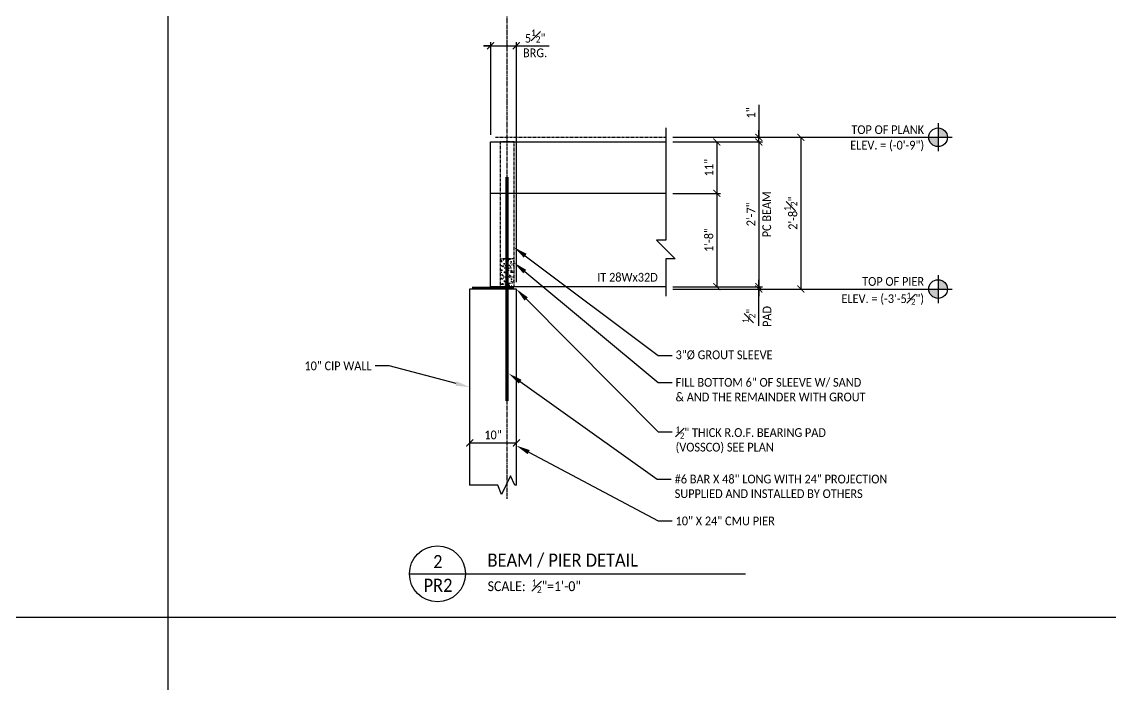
# Model space of a CAD drawing. Header units: inches. Extents: x -4800 to 29350, y 0 to 14051.
# Drawn here: x 1373.3 to 1606.5, y 723.7 to 865.5 of the extents above; entities that cross this region are included whole.
import ezdxf
from ezdxf import colors
from ezdxf.entities.mleader import LeaderData, LeaderLine
from ezdxf.enums import TextEntityAlignment as Align
from ezdxf.math import Vec2, Vec3

# ---------------------------------------------------------------- set-up
doc = ezdxf.new("R2010")
doc.units = ezdxf.units.IN
doc.header["$LTSCALE"] = 0.5
doc.header["$MEASUREMENT"] = 0
for name, pattern in [('CENTER2', [1.125, 0.75, -0.125, 0.125, -0.125]), ('HIDDEN', [0.375, 0.25, -0.125]), ('HIDDEN2', [0.1875, 0.125, -0.0625])]:
    doc.linetypes.add(name, pattern=pattern)
for name, color, linetype in [('DET - BEARING PADS', 8, 'Continuous'), ('DET - DIMENSIONS', 3, 'Continuous'), ('DET - ELEVATION MARKER', 3, 'Continuous'), ('DET - TAG TITLE', 3, 'Continuous'), ('DET - TEXT', 3, 'Continuous'), ('DET HATCH', 8, 'Continuous'), ('Dim', 3, 'Continuous'), ('PC BM - BEAM CONT.', 1, 'Continuous'), ('PC BM - GROUT TUBE', 11, 'Continuous'), ('PC COL - COIL ROD', 11, 'Continuous'), ('PC COL - COLUMN CONT.', 40, 'Continuous'), ('PC PLK - LIGHT LINES', 8, 'Continuous'), ('SHT - CIP WALL', 1, 'Continuous'), ('SHT - GRID LINE', 8, 'CENTER2'), ('TITLE - TEXT', 3, 'Continuous')]:
    doc.layers.add(name, color=color, linetype=linetype)
doc.layers.add('SHT - NO PLOT LINE 4', color=190, linetype='Continuous', plot=False)
doc.layers.get('0').freeze()
doc.styles.add('CMC-NARROW', font='calibril.ttf', dxfattribs={"width": 0.9})
doc.dimstyles.new('CMC-NARROW', dxfattribs={"dimscale": 96, "dimtxt": 0.078125, "dimasz": 0.0625, "dimexe": 0.03125, "dimexo": 0.0625, "dimgap": 0.03125, "dimtad": 1, "dimdec": 4, "dimzin": 3, "dimdsep": 46, "dimlunit": 4, "dimtxsty": 'CMC-NARROW', "dimblk": 'ARCHTICK', "dimcen": 0, "dimclrd": 256, "dimclre": 256, "dimclrt": 256, "dimazin": 1, "dimtfac": 0.75, "dimtdec": 4, "dimtofl": 0, "dimtmove": 1, "dimatfit": 0, "dimfxl": 1, "dimtfillclr": 256, "dimfrac": 1, "dimtzin": 0, "dimlwd": -1, "dimlwe": -1, "dimarcsym": 0})
doc.dimstyles.new('CMC-NARROW half inch eq 1 ft', dxfattribs={"dimscale": 24, "dimtxt": 0.078125, "dimasz": 0.0625, "dimexe": 0.03125, "dimexo": 0.0625, "dimgap": 0.03125, "dimtad": 1, "dimdec": 4, "dimzin": 3, "dimdsep": 46, "dimlunit": 4, "dimtxsty": 'CMC-NARROW', "dimblk": 'ARCHTICK', "dimcen": 0, "dimclrd": 256, "dimclre": 256, "dimclrt": 256, "dimazin": 1, "dimtfac": 1, "dimtdec": 4, "dimtmove": 2, "dimatfit": 0, "dimfxl": 1, "dimtfillclr": 256, "dimfrac": 1, "dimtzin": 0, "dimlwd": -1, "dimlwe": -1, "dimarcsym": 0})

# ---------------------------------------------------------------- blocks, each defined once
blk = doc.blocks.new('_Integral')
at = {"color": 0, "linetype": 'ByBlock', "lineweight": -2}
for centre, start, end in [((0.445, -0.091), 102, 168), ((-0.445, 0.091), 282, 348)]:
    blk.add_arc(centre, 0.454, start, end, dxfattribs=at)
blk = doc.blocks.new('_ArchTick')
at = {"color": 0, "linetype": 'ByBlock', "const_width": 0.15}
blk.add_lwpolyline([(-0.5, -0.5), (0.5, 0.5)], dxfattribs=at)
blk = doc.blocks.new('*D455')
at = {"layer": 'Defpoints', "color": 0, "transparency": 16777216}
for p in [(1511.29, 828.78), (1511.29, 808.78), (1522.24, 808.78)]:
    blk.add_point(p, dxfattribs=at)
at = {"layer": 'DET - DIMENSIONS', "transparency": 16777216}
for p, q in [((1512.79, 828.78), (1522.99, 828.78)), ((1522.24, 828.78), (1522.24, 808.78)), ((1512.79, 808.78), (1522.99, 808.78))]:
    blk.add_line(p, q, dxfattribs=at)
at = {"layer": 'DET - DIMENSIONS', "transparency": 16777216, "xscale": 1.5, "yscale": 1.5, "zscale": 1.5}
for p, rotation in [((1522.24, 828.78), 90), ((1522.24, 808.78), 270)]:
    blk.add_blockref('_ArchTick', p, dxfattribs=dict(at, rotation=rotation))
at = {"layer": 'DET - DIMENSIONS', "transparency": 16777216, "insert": (1520.53, 818.78), "char_height": 1.875, "attachment_point": 5, "rotation": 90, "style": 'CMC-NARROW'}
blk.add_mtext('1\'-8"', dxfattribs=at)
blk = doc.blocks.new('*D451')
at = {"layer": 'Defpoints', "color": 0, "transparency": 16777216}
for p in [(1479.29, 860.4), (1473.79, 839.78), (1479.29, 808.28)]:
    blk.add_point(p, dxfattribs=at)
at = {"layer": 'DET - DIMENSIONS', "transparency": 16777216}
for p, q in [((1473.79, 841.28), (1473.79, 861.15)), ((1479.29, 809.78), (1479.29, 861.15)), ((1473.79, 860.4), (1472.29, 860.4)), ((1479.29, 860.4), (1480.79, 860.4))]:
    blk.add_line(p, q, dxfattribs=at)
at = {"layer": 'DET - DIMENSIONS', "transparency": 16777216, "xscale": 1.5, "yscale": 1.5, "zscale": 1.5}
blk.add_blockref('_ArchTick', (1473.79, 860.4), dxfattribs=at)
at = {"layer": 'DET - DIMENSIONS', "transparency": 16777216, "xscale": 1.5, "yscale": 1.5, "zscale": 1.5, "rotation": 180}
blk.add_blockref('_ArchTick', (1479.29, 860.4), dxfattribs=at)
at = {"layer": 'DET - DIMENSIONS', "transparency": 16777216, "insert": (1483.31, 860.89), "char_height": 1.875, "attachment_point": 5, "style": 'CMC-NARROW'}
blk.add_mtext('5{\\H0.75x;\\S1#2;}"\\PBRG.', dxfattribs=at)
blk = doc.blocks.new('*D452')
at = {"layer": 'Defpoints', "color": 0, "transparency": 16777216}
for p in [(1511.29, 839.78), (1511.29, 808.78), (1531.24, 808.78)]:
    blk.add_point(p, dxfattribs=at)
at = {"layer": 'DET - DIMENSIONS', "transparency": 16777216}
for p, q in [((1512.79, 839.78), (1531.99, 839.78)), ((1531.24, 839.78), (1531.24, 808.78)), ((1512.79, 808.78), (1531.99, 808.78))]:
    blk.add_line(p, q, dxfattribs=at)
at = {"layer": 'DET - DIMENSIONS', "transparency": 16777216, "xscale": 1.5, "yscale": 1.5, "zscale": 1.5}
for p, rotation in [((1531.24, 839.78), 90), ((1531.24, 808.78), 270)]:
    blk.add_blockref('_ArchTick', p, dxfattribs=dict(at, rotation=rotation))
at = {"layer": 'DET - DIMENSIONS', "transparency": 16777216, "char_height": 1.875, "attachment_point": 5, "rotation": 90, "style": 'CMC-NARROW'}
for s, insert in [('PC BEAM', (1532.94, 824.28)), ('2\'-7"', (1529.54, 824.28))]:
    blk.add_mtext(s, dxfattribs=dict(at, insert=insert))
blk = doc.blocks.new('*D453')
at = {"layer": 'Defpoints', "color": 0, "transparency": 16777216}
for p in [(1511.29, 808.78), (1511.29, 808.28), (1531.24, 808.28)]:
    blk.add_point(p, dxfattribs=at)
at = {"layer": 'DET - DIMENSIONS', "transparency": 16777216}
for p, q in [((1531.24, 808.78), (1531.24, 810.28)), ((1512.79, 808.78), (1531.99, 808.78)), ((1512.79, 808.28), (1531.99, 808.28)), ((1531.24, 808.78), (1531.24, 808.28)), ((1531.24, 808.28), (1531.24, 806.78)), ((1531.24, 800.38), (1531.24, 808.28))]:
    blk.add_line(p, q, dxfattribs=at)
at = {"layer": 'DET - DIMENSIONS', "transparency": 16777216, "xscale": 1.5, "yscale": 1.5, "zscale": 1.5}
for p, rotation in [((1531.24, 808.78), 270), ((1531.24, 808.28), 90)]:
    blk.add_blockref('_ArchTick', p, dxfattribs=dict(at, rotation=rotation))
at = {"layer": 'DET - DIMENSIONS', "transparency": 16777216, "insert": (1529.08, 802.54), "char_height": 1.875, "attachment_point": 5, "rotation": 90, "style": 'CMC-NARROW'}
blk.add_mtext('{\\H0.75x;\\S1#2;}"', dxfattribs=at)
blk = doc.blocks.new('*D454')
at = {"layer": 'Defpoints', "color": 0, "transparency": 16777216}
for p in [(1511.29, 840.78), (1511.29, 808.28), (1540.24, 808.28)]:
    blk.add_point(p, dxfattribs=at)
at = {"layer": 'DET - DIMENSIONS', "transparency": 16777216}
for p, q in [((1512.79, 840.78), (1540.99, 840.78)), ((1540.24, 840.78), (1540.24, 808.28)), ((1512.79, 808.28), (1540.99, 808.28))]:
    blk.add_line(p, q, dxfattribs=at)
at = {"layer": 'DET - DIMENSIONS', "transparency": 16777216, "xscale": 1.5, "yscale": 1.5, "zscale": 1.5}
for p, rotation in [((1540.24, 840.78), 90), ((1540.24, 808.28), 270)]:
    blk.add_blockref('_ArchTick', p, dxfattribs=dict(at, rotation=rotation))
at = {"layer": 'DET - DIMENSIONS', "transparency": 16777216, "insert": (1538.07, 824.53), "char_height": 1.875, "attachment_point": 5, "rotation": 90, "style": 'CMC-NARROW'}
blk.add_mtext('2\'-8{\\H0.75x;\\S1#2;}"', dxfattribs=at)
blk = doc.blocks.new('*D456')
at = {"layer": 'Defpoints', "color": 0, "transparency": 16777216}
for p in [(1511.29, 839.78), (1511.29, 828.78), (1522.24, 828.78)]:
    blk.add_point(p, dxfattribs=at)
at = {"layer": 'DET - DIMENSIONS', "transparency": 16777216}
for p, q in [((1512.79, 839.78), (1522.99, 839.78)), ((1522.24, 839.78), (1522.24, 828.78)), ((1512.79, 828.78), (1522.99, 828.78))]:
    blk.add_line(p, q, dxfattribs=at)
at = {"layer": 'DET - DIMENSIONS', "transparency": 16777216, "xscale": 1.5, "yscale": 1.5, "zscale": 1.5}
for p, rotation in [((1522.24, 839.78), 90), ((1522.24, 828.78), 270)]:
    blk.add_blockref('_ArchTick', p, dxfattribs=dict(at, rotation=rotation))
at = {"layer": 'DET - DIMENSIONS', "transparency": 16777216, "insert": (1520.55, 834.28), "char_height": 1.875, "attachment_point": 5, "rotation": 90, "style": 'CMC-NARROW'}
blk.add_mtext('11"', dxfattribs=at)
blk = doc.blocks.new('*D444')
at = {"layer": 'Defpoints', "color": 0, "transparency": 16777216}
for p in [(1511.29, 840.78), (1511.29, 839.78), (1531.24, 840.78)]:
    blk.add_point(p, dxfattribs=at)
at = {"layer": 'DET - DIMENSIONS', "transparency": 16777216}
for p, q in [((1531.24, 847.72), (1531.24, 840.78)), ((1531.24, 840.78), (1531.24, 842.28)), ((1512.79, 840.78), (1531.99, 840.78)), ((1512.79, 839.78), (1531.99, 839.78)), ((1531.24, 839.78), (1531.24, 840.78)), ((1531.24, 839.78), (1531.24, 838.28))]:
    blk.add_line(p, q, dxfattribs=at)
at = {"layer": 'DET - DIMENSIONS', "transparency": 16777216, "xscale": 1.5, "yscale": 1.5, "zscale": 1.5}
for p, rotation in [((1531.24, 840.78), 270), ((1531.24, 839.78), 90)]:
    blk.add_blockref('_ArchTick', p, dxfattribs=dict(at, rotation=rotation))
at = {"layer": 'DET - DIMENSIONS', "transparency": 16777216, "insert": (1529.55, 846.01), "char_height": 1.875, "attachment_point": 5, "rotation": 90, "style": 'CMC-NARROW'}
blk.add_mtext('1"', dxfattribs=at)
blk = doc.blocks.new('CMC - ELEVATION MARKER')
at = {"layer": 'DET - ELEVATION MARKER'}
h = blk.add_hatch(color=256, dxfattribs=at)
h.dxf.hatch_style = 1
h.paths.add_polyline_path([(0, 2), (0, 0), (2, 0, 0.414214)])
h.paths.add_polyline_path([(0, 0), (-2, 0, 0.414214), (0, -2)])
for p, q in [((0, 3), (0, -3)), ((-3, 0), (3, 0))]:
    blk.add_line(p, q, dxfattribs=at)
blk.add_circle((0, 0), 2, dxfattribs=at)
blk = doc.blocks.new('*D448')
at = {"layer": 'Defpoints', "color": 0, "transparency": 16777216}
for p in [(1469.29, 774.58), (1479.29, 775.57), (1479.29, 775.32)]:
    blk.add_point(p, dxfattribs=at)
at = {"layer": 'Dim', "transparency": 16777216}
for p, q in [((1469.29, 776.08), (1469.29, 776.07)), ((1469.29, 775.32), (1479.29, 775.32)), ((1479.29, 774.07), (1479.29, 774.57))]:
    blk.add_line(p, q, dxfattribs=at)
at = {"layer": 'Dim', "transparency": 16777216, "xscale": 1.5, "yscale": 1.5, "zscale": 1.5, "rotation": 180}
blk.add_blockref('_ArchTick', (1469.29, 775.32), dxfattribs=at)
at = {"layer": 'Dim', "transparency": 16777216, "xscale": 1.5, "yscale": 1.5, "zscale": 1.5}
blk.add_blockref('_ArchTick', (1479.29, 775.32), dxfattribs=at)
at = {"layer": 'Dim', "transparency": 16777216, "insert": (1474.29, 777.03), "char_height": 1.875, "attachment_point": 5, "style": 'CMC-NARROW'}
blk.add_mtext('10"', dxfattribs=at)

msp = doc.modelspace()

# ---------------------------------------------------------------- linework, layer by layer
at = {"layer": 'SHT - NO PLOT LINE 4'}
for p, q in [((1404.6875, 294), (1404.6875, 960)), ((1200, 738), (2018.75, 738))]:
    msp.add_line(p, q, dxfattribs=at)

# ---------------------------------------------------------------- next in the draw order: leaders
at = {"layer": 'TITLE - TEXT'}
ml = msp.add_multileader_mtext('Standard', dxfattribs=at)
ml.set_content('\\A1;- TOP OF GARAGE FLOOR SLAB ELEVATION = {\\C6;(-12\'-8")}  (AT HIGH POINTS)', color=256, style='CMC-NARROW')
ml.set_leader_properties(linetype='ByLayer')
ml.set_arrow_properties(name='INTEGRAL')
ml.build(insert=Vec2(0, 0))
ml.multileader.update_dxf_attribs({"dogleg_length": 0.36, "arrow_head_size": 18, "scale": 48})
ctx = ml.context
ctx.base_point, ctx.scale, ctx.char_height, ctx.arrow_head_size, ctx.landing_gap_size, ctx.plane_origin = Vec3(3494.20543, 6145.12868), 48, 11.25, 18, 144, Vec3(3457.67065, 6197.67004)
notes = []
notes.append((ctx, [(0, (0, 0, 0), (0, 0), (1, 0), 1, [])]))
ctx.mtext.insert, ctx.mtext.flow_direction = Vec3(3638.20543, 6152.22916), 5
ctx.mtext.has_bg_fill, ctx.mtext.bg_color, ctx.mtext.bg_scale_factor, ctx.mtext.bg_transparency, ctx.mtext.use_window_bg_color = 1, -1027028792, 1.5, 0, 1
for ctx, leaders in notes:
    for number, flags, end, landing, length, lines in leaders:
        leader = LeaderData()
        leader.index, (leader.has_last_leader_line, leader.has_dogleg_vector, leader.attachment_direction) = number, flags
        leader.last_leader_point, leader.dogleg_vector, leader.dogleg_length = Vec3(end), Vec3(landing), length
        for number, points, colour, breaks in lines:
            line = LeaderLine()
            line.index, line.vertices, line.color, line.breaks = number, Vec3.list(points), colors.encode_raw_color(colour), breaks
            leader.lines.append(line)
        ctx.leaders.append(leader)

# ---------------------------------------------------------------- next in the draw order: leaders
ml = msp.add_multileader_mtext('Standard', dxfattribs=at)
ml.set_content('\\A1;- TOP OF INTERIOR COLUMN FOOTING ELEVATION = {\\C6;NA} (U.N.O.)', color=256, style='CMC-NARROW')
ml.set_leader_properties(linetype='ByLayer')
ml.set_arrow_properties(name='INTEGRAL')
ml.build(insert=Vec2(0, 0))
ml.multileader.update_dxf_attribs({"dogleg_length": 0.36, "arrow_head_size": 18, "scale": 48})
ctx = ml.context
ctx.base_point, ctx.scale, ctx.char_height, ctx.arrow_head_size, ctx.landing_gap_size, ctx.plane_origin = Vec3(3494.20543, 6170.67558), 48, 11.25, 18, 144, Vec3(3457.67065, 6223.21694)
notes = []
notes.append((ctx, [(0, (0, 0, 0), (0, 0), (1, 0), 1, [])]))
ctx.mtext.insert, ctx.mtext.flow_direction = Vec3(3638.20543, 6177.77606), 5
ctx.mtext.has_bg_fill, ctx.mtext.bg_color, ctx.mtext.bg_scale_factor, ctx.mtext.bg_transparency, ctx.mtext.use_window_bg_color = 1, -1027028792, 1.5, 0, 1
for ctx, leaders in notes:
    for number, flags, end, landing, length, lines in leaders:
        leader = LeaderData()
        leader.index, (leader.has_last_leader_line, leader.has_dogleg_vector, leader.attachment_direction) = number, flags
        leader.last_leader_point, leader.dogleg_vector, leader.dogleg_length = Vec3(end), Vec3(landing), length
        for number, points, colour, breaks in lines:
            line = LeaderLine()
            line.index, line.vertices, line.color, line.breaks = number, Vec3.list(points), colors.encode_raw_color(colour), breaks
            leader.lines.append(line)
        ctx.leaders.append(leader)

# ---------------------------------------------------------------- next in the draw order: leaders
ml = msp.add_multileader_mtext('Standard', dxfattribs=at)
ml.set_content('\\A1;- TOP OF PRECAST PLANK ELEV. "LEVEL-1" = {\\C6;(-0\'-3") }(U.N.O.)', color=256, style='CMC-NARROW')
ml.set_leader_properties(linetype='ByLayer')
ml.set_arrow_properties(name='INTEGRAL')
ml.build(insert=Vec2(0, 0))
ml.multileader.update_dxf_attribs({"dogleg_length": 0.36, "arrow_head_size": 18, "scale": 48})
ctx = ml.context
ctx.base_point, ctx.scale, ctx.char_height, ctx.arrow_head_size, ctx.landing_gap_size, ctx.plane_origin = Vec3(3494.20543, 6119.32985), 48, 11.25, 18, 144, Vec3(3457.67065, 6173.9429)
notes = []
notes.append((ctx, [(0, (0, 0, 0), (0, 0), (1, 0), 1, [])]))
ctx.mtext.insert, ctx.mtext.flow_direction = Vec3(3638.20543, 6126.43033), 5
ctx.mtext.has_bg_fill, ctx.mtext.bg_color, ctx.mtext.bg_scale_factor, ctx.mtext.bg_transparency, ctx.mtext.use_window_bg_color = 1, -1027028792, 1.5, 0, 1
for ctx, leaders in notes:
    for number, flags, end, landing, length, lines in leaders:
        leader = LeaderData()
        leader.index, (leader.has_last_leader_line, leader.has_dogleg_vector, leader.attachment_direction) = number, flags
        leader.last_leader_point, leader.dogleg_vector, leader.dogleg_length = Vec3(end), Vec3(landing), length
        for number, points, colour, breaks in lines:
            line = LeaderLine()
            line.index, line.vertices, line.color, line.breaks = number, Vec3.list(points), colors.encode_raw_color(colour), breaks
            leader.lines.append(line)
        ctx.leaders.append(leader)

# ---------------------------------------------------------------- next in the draw order: leaders
ml = msp.add_multileader_mtext('Standard', dxfattribs=at)
ml.set_content('\\A1;- TOP OF FIN. FLOOR ELEV. "LEVEL-1" = {\\C6;0\'-0"} ({\\C6;3" TOPPING})', color=256, style='CMC-NARROW')
ml.set_leader_properties(linetype='ByLayer')
ml.set_arrow_properties(name='INTEGRAL')
ml.build(insert=Vec2(0, 0))
ml.multileader.update_dxf_attribs({"dogleg_length": 0.36, "arrow_head_size": 18, "scale": 48})
ctx = ml.context
ctx.base_point, ctx.scale, ctx.char_height, ctx.arrow_head_size, ctx.landing_gap_size, ctx.plane_origin = Vec3(3494.20543, 6092.66734), 48, 11.25, 18, 144, Vec3(3457.67065, 6150.14846)
notes = []
notes.append((ctx, [(0, (0, 0, 0), (0, 0), (1, 0), 1, [])]))
ctx.mtext.insert, ctx.mtext.flow_direction = Vec3(3638.20543, 6099.76782), 5
ctx.mtext.has_bg_fill, ctx.mtext.bg_color, ctx.mtext.bg_scale_factor, ctx.mtext.bg_transparency, ctx.mtext.use_window_bg_color = 1, -1027028792, 1.5, 0, 1
for ctx, leaders in notes:
    for number, flags, end, landing, length, lines in leaders:
        leader = LeaderData()
        leader.index, (leader.has_last_leader_line, leader.has_dogleg_vector, leader.attachment_direction) = number, flags
        leader.last_leader_point, leader.dogleg_vector, leader.dogleg_length = Vec3(end), Vec3(landing), length
        for number, points, colour, breaks in lines:
            line = LeaderLine()
            line.index, line.vertices, line.color, line.breaks = number, Vec3.list(points), colors.encode_raw_color(colour), breaks
            leader.lines.append(line)
        ctx.leaders.append(leader)

# ---------------------------------------------------------------- next in the draw order: leaders
ml = msp.add_multileader_mtext('Standard', dxfattribs=at)
ml.set_content('\\A1;- TOP OF PRECAST PLANK ELEV. "COURTYARD" = {\\C6;(-0\'-9") SEE PLAN FOR LOC.}', color=256, style='CMC-NARROW')
ml.set_leader_properties(linetype='ByLayer')
ml.set_arrow_properties(name='INTEGRAL')
ml.build(insert=Vec2(0, 0))
ml.multileader.update_dxf_attribs({"dogleg_length": 0.36, "arrow_head_size": 18, "scale": 48})
ctx = ml.context
ctx.base_point, ctx.scale, ctx.char_height, ctx.arrow_head_size, ctx.landing_gap_size, ctx.plane_origin = Vec3(3494.20543, 6065.71771), 48, 11.25, 18, 144, Vec3(3457.67065, 6120.33076)
notes = []
notes.append((ctx, [(0, (0, 0, 0), (0, 0), (1, 0), 1, [])]))
ctx.mtext.insert, ctx.mtext.flow_direction = Vec3(3638.20543, 6072.81819), 5
ctx.mtext.has_bg_fill, ctx.mtext.bg_color, ctx.mtext.bg_scale_factor, ctx.mtext.bg_transparency, ctx.mtext.use_window_bg_color = 1, -1027028792, 1.5, 0, 1
for ctx, leaders in notes:
    for number, flags, end, landing, length, lines in leaders:
        leader = LeaderData()
        leader.index, (leader.has_last_leader_line, leader.has_dogleg_vector, leader.attachment_direction) = number, flags
        leader.last_leader_point, leader.dogleg_vector, leader.dogleg_length = Vec3(end), Vec3(landing), length
        for number, points, colour, breaks in lines:
            line = LeaderLine()
            line.index, line.vertices, line.color, line.breaks = number, Vec3.list(points), colors.encode_raw_color(colour), breaks
            leader.lines.append(line)
        ctx.leaders.append(leader)

# ---------------------------------------------------------------- next in the draw order: hatches: boundary and pattern name
at = {"layer": 'DET HATCH'}
h = msp.add_hatch(dxfattribs=at)
h.set_pattern_fill('AR-SAND', color=251, scale=0.5)
h.set_pattern_definition([(37.5, (4277.7222, -1298.3769), (-0.03149668, 0.96341188), [0, -0.76, 0, -0.85, 0, -0.8125]), (7.5, (4277.7222, -1298.3769), (0.88488835, 1.41107303), [0, -0.41, 0, -0.685, 0, -0.2625]), (327.5, (4277.1072, -1298.3769), (1.55707093, 0.00282953), [0, -0.25, 0, -0.9, 0, -1.175]), (317.5, (4277.1072, -1298.377), (1.5030633, 0.4388378), [0, -0.125, 0, -0.59, 0, -0.675])])
h.paths.add_polyline_path([(1475.78686, 814.78342), (1478.78686, 814.78342), (1478.78686, 808.78342), (1475.78686, 808.78342)])

# ---------------------------------------------------------------- next in the draw order: linework, layer by layer
at = {"layer": 'DET - BEARING PADS', "const_width": 0.5}
msp.add_lwpolyline([(1478.78686, 808.53342), (1469.78686, 808.53342)], dxfattribs=at)
at = {"layer": 'DET - ELEVATION MARKER'}
for p, q in [((1536.20346, 840.78342), (1566.63511, 840.78342)), ((1533.42677, 808.28342), (1566.63511, 808.28342))]:
    msp.add_line(p, q, dxfattribs=at)
at = {"layer": 'DET - TAG TITLE'}
for p, q in [((1456.38829, 747.29286), (1468.38829, 747.29286)), ((1468.38829, 747.29286), (1528.38829, 747.29286))]:
    msp.add_line(p, q, dxfattribs=at)
msp.add_circle((1462.38829, 747.29286), 6, dxfattribs=at)
at = {"layer": 'Dim'}
msp.add_line((1472.28686, 860.40457), (1486.34061, 860.40457), dxfattribs=at)
at = {"layer": 'PC BM - BEAM CONT.'}
for p, q in [((1473.78686, 808.78342), (1473.78686, 839.78342)), ((1473.78686, 839.78342), (1511.28686, 839.78342)), ((1473.78686, 828.78342), (1511.28686, 828.78342)), ((1473.78686, 808.78342), (1473.78686, 828.78342)), ((1511.28686, 808.78342), (1473.78686, 808.78342))]:
    msp.add_line(p, q, dxfattribs=at)
at = {"layer": 'PC BM - BEAM CONT.', "color": 3}
msp.add_lwpolyline([(1511.28686, 842.78342), (1511.28686, 818.78342), (1509.28686, 818.78342), (1513.28686, 814.78342), (1511.28686, 814.78342), (1511.28686, 806.78342)], dxfattribs=at)
at = {"layer": 'PC BM - GROUT TUBE', "linetype": 'HIDDEN2'}
msp.add_line((1478.78686, 814.78342), (1475.78686, 814.78342), dxfattribs=at)
msp.add_lwpolyline([(1478.78686, 839.78342), (1475.78686, 839.78342), (1475.78686, 808.78342), (1478.78686, 808.78342)], close=True, dxfattribs=at)
at = {"layer": 'PC COL - COIL ROD', "linetype": 'HIDDEN', "const_width": 0.75}
msp.add_lwpolyline([(1477.28686, 784.28342), (1477.28686, 832.28342)], dxfattribs=at)
at = {"layer": 'PC COL - COLUMN CONT.'}
msp.add_lwpolyline([(1479.28686, 766.28342), (1478.96083, 766.28342), (1478.02983, 768.28342), (1476.13439, 764.28342), (1475.28686, 766.28342), (1469.28686, 766.28342)], dxfattribs=at)
at = {"layer": 'PC PLK - LIGHT LINES', "linetype": 'HIDDEN2'}
msp.add_line((1474.78686, 840.78342), (1511.28686, 840.78342), dxfattribs=at)
at = {"layer": 'SHT - CIP WALL'}
for p, q in [((1479.28686, 808.28342), (1469.28686, 808.28342)), ((1469.28686, 808.28342), (1469.28686, 766.28342)), ((1479.28686, 766.28342), (1479.28686, 808.28342))]:
    msp.add_line(p, q, dxfattribs=at)
at = {"layer": 'SHT - CIP WALL', "linetype": 'Continuous'}
msp.add_line((1479.28686, 766.28342), (1479.28686, 808.28342), dxfattribs=at)
at = {"layer": 'SHT - GRID LINE'}
msp.add_line((1477.28686, 763.34527), (1477.28686, 939.30073), dxfattribs=at)

# ---------------------------------------------------------------- next in the draw order: block references
at = {"layer": 'DET - ELEVATION MARKER'}
for p in [(1569.63511, 840.78342), (1569.63511, 808.28342)]:
    msp.add_blockref('CMC - ELEVATION MARKER', p, dxfattribs=at)

# ---------------------------------------------------------------- next in the draw order: texts
at = {"layer": 'DET - TAG TITLE', "style": 'CMC-NARROW', "width": 0.9}
for s, p in [('2', (1462.45764, 748.5082)), ('PR2', (1462.50841, 743.43684))]:
    msp.add_text(s, height=2.8125, dxfattribs=at).set_placement(p, align=Align.CENTER)
msp.add_text('BEAM / PIER DETAIL ', height=2.8125, dxfattribs=at).set_placement((1473.11283, 748.83214))
at = {"layer": 'DET - TAG TITLE', "insert": (1473.14317, 746.12489), "char_height": 2.109375, "attachment_point": 1, "style": 'CMC-NARROW'}
msp.add_mtext('\\A1;SCALE:  {\\H0.7x;\\S1#2;}"=1\'-0"', dxfattribs=at)
at = {"layer": 'DET - TEXT', "char_height": 1.875, "attachment_point": 3, "style": 'CMC-NARROW'}
for s, insert in [('TOP OF PLANK ', (1566.63511, 843.34981)), ('\\A1;ELEV. = {\\C6;(-0\'-9")}', (1566.64899, 840.03113)), ('IT {\\C6;28}Wx{\\C6;32}D', (1509.5855, 811.74236)), ('TOP OF PIER', (1566.63511, 810.84981)), ('\\A1;ELEV. = {\\C6;(-3\'-5\\H0.7x;\\S1#2;\\H1.42857x;")}', (1566.63511, 807.53113))]:
    msp.add_mtext(s, dxfattribs=dict(at, insert=insert))
at = {"layer": 'DET - TEXT', "insert": (1532.98553, 802.40364), "char_height": 1.875, "attachment_point": 5, "rotation": 90, "style": 'CMC-NARROW'}
msp.add_mtext('PAD', dxfattribs=at)

# ---------------------------------------------------------------- next in the draw order: dimensions: what is measured, and where the dimension line sits
at = {"layer": 'DET - DIMENSIONS'}
dim = msp.add_linear_dim(base=(1479.28686, 860.40457), p1=(1473.78686, 839.78342), p2=(1479.28686, 808.28342), text='<>\\XBRG.', dimstyle='CMC-NARROW', override={"dimscale": 24}, dxfattribs=at)
dim.commit()
dim.dimension.update_dxf_attribs({"geometry": '*D451', "text_midpoint": (1483.31202, 860.88526), "dimtype": 160})
for base, p1, p2, picture, middle in [((1531.24239, 840.78342), (1511.28686, 839.78342), (1511.28686, 840.78342), '*D444', (1531.37702, 846.0137)), ((1531.24239, 808.28342), (1511.28686, 808.78342), (1511.28686, 808.28342), '*D453', (1531.24239, 802.54172))]:
    dim = msp.add_linear_dim(base=base, p1=p1, p2=p2, angle=90, dimstyle='CMC-NARROW', override={"dimscale": 24, "dimtmove": 1}, dxfattribs=at)
    dim.commit()
    dim.dimension.update_dxf_attribs({"geometry": picture, "text_midpoint": middle, "dimtype": 160})
for base, p1, p2, override, picture, middle in [((1540.24239, 808.28342), (1511.28686, 840.78342), (1511.28686, 808.28342), {"dimscale": 24}, '*D454', (1538.06685, 824.53342)), ((1522.24239, 828.78342), (1511.28686, 839.78342), (1511.28686, 828.78342), {"dimscale": 24}, '*D456', (1520.55345, 834.28342)), ((1522.24239, 808.78342), (1511.28686, 828.78342), (1511.28686, 808.78342), {"dimscale": 24, "dimtmove": 1}, '*D455', (1520.5347, 818.78342))]:
    dim = msp.add_linear_dim(base=base, p1=p1, p2=p2, angle=90, dimstyle='CMC-NARROW', override=override, dxfattribs=at)
    dim.commit()
    dim.dimension.update_dxf_attribs({"geometry": picture, "text_midpoint": middle})
dim = msp.add_linear_dim(base=(1531.24239, 808.78342), p1=(1511.28686, 839.78342), p2=(1511.28686, 808.78342), angle=90, text='<>\\XPC BEAM', dimstyle='CMC-NARROW', override={"dimscale": 24}, dxfattribs=at)
dim.commit()
dim.dimension.update_dxf_attribs({"geometry": '*D452', "text_midpoint": (1531.24239, 824.28342)})
at = {"layer": 'Dim'}
dim = msp.add_linear_dim(base=(1479.28686, 775.32065), p1=(1469.28686, 774.58116), p2=(1479.28686, 775.56714), dimstyle='CMC-NARROW half inch eq 1 ft', override={"dimscale": 24}, dxfattribs=at)
dim.commit()
dim.dimension.update_dxf_attribs({"geometry": '*D448', "text_midpoint": (1474.28686, 777.02834)})

# ---------------------------------------------------------------- next in the draw order: leaders
at = {"layer": 'DET - TEXT'}
ml = msp.add_multileader_mtext('Standard', dxfattribs=at)
ml.set_content('3"%%C GROUT SLEEVE', color=256, style='CMC-NARROW')
ml.set_leader_properties()
ml.build(insert=Vec2(0, 0))
ml.multileader.update_dxf_attribs({"dogleg_length": 0.125, "arrow_head_size": 3, "scale": 24})
ctx = ml.context
ctx.base_point, ctx.scale, ctx.char_height, ctx.arrow_head_size, ctx.landing_gap_size, ctx.plane_origin = Vec3(1512.65476, 794.03331), 24, 1.875, 3, 0.75, Vec3(1482.28686, 816.06692)
notes = []
notes.append((ctx, [(0, (1, 1, 0), (1509.65476, 794.03331), (1, 0), 3, [(0, [(1478.78686, 817.22457)], 0, [])])]))
ctx.mtext.insert, ctx.mtext.flow_direction = Vec3(1513.40476, 795.13956), 5
ml = msp.add_multileader_mtext('Standard', dxfattribs=at)
ml.set_content('FILL BOTTOM 6" OF SLEEVE W/ SAND\\P& AND THE REMAINDER WITH GROUT', color=256, style='CMC-NARROW')
ml.set_leader_properties()
ml.build(insert=Vec2(0, 0))
ml.multileader.update_dxf_attribs({"dogleg_length": 0.125, "arrow_head_size": 3, "scale": 24})
ctx = ml.context
ctx.base_point, ctx.scale, ctx.char_height, ctx.arrow_head_size, ctx.landing_gap_size, ctx.plane_origin = Vec3(1512.65476, 788.28417), 24, 1.875, 3, 0.75, Vec3(1482.28686, 811.71823)
notes.append((ctx, [(0, (1, 1, 0), (1509.65476, 788.28417), (1, 0), 3, [(0, [(1478.78686, 813.93472)], 0, [])])]))
ctx.mtext.insert, ctx.mtext.flow_direction = Vec3(1513.40476, 789.23393), 5
ml = msp.add_multileader_mtext('Standard', dxfattribs=at)
ml.set_content('\\A1;{\\H0.7x;\\S1#2;}" THICK R.O.F. BEARING PAD\\P(VOSSCO) SEE PLAN', color=256, style='CMC-NARROW')
ml.set_leader_properties()
ml.build(insert=Vec2(0, 0))
ml.multileader.update_dxf_attribs({"dogleg_length": 0.125, "arrow_head_size": 3, "scale": 24})
ctx = ml.context
ctx.base_point, ctx.scale, ctx.char_height, ctx.arrow_head_size, ctx.landing_gap_size, ctx.plane_origin = Vec3(1512.65476, 777.67856), 24, 1.875, 3, 0.75, Vec3(1482.28686, 810.32693)
notes.append((ctx, [(0, (1, 1, 0), (1509.65476, 777.67856), (1, 0), 3, [(1, [(1479.28686, 808.28342)], 0, [])])]))
ctx.mtext.insert, ctx.mtext.flow_direction = Vec3(1513.40476, 778.86198), 5
ml = msp.add_multileader_mtext('Standard', dxfattribs=at)
ml.set_content('\\A1;10" CIP WALL', color=256, style='CMC-NARROW')
ml.set_leader_properties()
ml.build(insert=Vec2(0, 0))
ml.multileader.update_dxf_attribs({"dogleg_length": 0.125, "arrow_head_size": 3, "scale": 24})
ctx = ml.context
ctx.base_point, ctx.scale, ctx.char_height, ctx.arrow_head_size, ctx.landing_gap_size, ctx.plane_origin = Vec3(1433.4218, 791.82382), 24, 1.875, 3, 0.75, Vec3(1399.44124, 834.88094)
ctx.text_align_type = 2
notes.append((ctx, [(1, (1, 1, 0), (1452.04747, 791.82382), (-1, 0), 3, [(0, [(1469.28686, 787.28342)], 0, [])])]))
ctx.mtext.insert, ctx.mtext.alignment, ctx.mtext.flow_direction = Vec3(1448.29747, 792.77358), 3, 5
ml = msp.add_multileader_mtext('Standard', dxfattribs=at)
ml.set_content('\\A1;#6 BAR X 48" LONG WITH 24" PROJECTION\\PSUPPLIED AND INSTALLED BY OTHERS', color=256, style='CMC-NARROW')
ml.set_leader_properties()
ml.build(insert=Vec2(0, 0))
ml.multileader.update_dxf_attribs({"dogleg_length": 0.125, "arrow_head_size": 3, "scale": 24})
ctx = ml.context
ctx.base_point, ctx.scale, ctx.char_height, ctx.arrow_head_size, ctx.landing_gap_size, ctx.plane_origin = Vec3(1512.45799, 767.5793), 24, 1.875, 3, 0.75, Vec3(1482.09009, 797.06283)
notes.append((ctx, [(0, (1, 1, 0), (1509.45799, 767.5793), (1, 0), 3, [(0, [(1477.66186, 790.19684)], 0, [])])]))
ctx.mtext.insert, ctx.mtext.flow_direction = Vec3(1513.20799, 768.52906), 5
ml = msp.add_multileader_mtext('Standard', dxfattribs=at)
ml.set_content('\\A1;10" X 24" CMU PIER', color=256, style='CMC-NARROW')
ml.set_leader_properties()
ml.build(insert=Vec2(0, 0))
ml.multileader.update_dxf_attribs({"dogleg_length": 0.125, "arrow_head_size": 3, "scale": 24})
ctx = ml.context
ctx.base_point, ctx.scale, ctx.char_height, ctx.arrow_head_size, ctx.landing_gap_size, ctx.plane_origin = Vec3(1512.65476, 758.61105), 24, 1.875, 3, 0.75, Vec3(1482.28686, 801.66816)
notes.append((ctx, [(0, (1, 1, 0), (1509.65476, 758.61105), (1, 0), 3, [(0, [(1479.28686, 774.75514)], 0, [])])]))
ctx.mtext.insert, ctx.mtext.flow_direction = Vec3(1513.40476, 759.56081), 5
for ctx, leaders in notes:
    for number, flags, end, landing, length, lines in leaders:
        leader = LeaderData()
        leader.index, (leader.has_last_leader_line, leader.has_dogleg_vector, leader.attachment_direction) = number, flags
        leader.last_leader_point, leader.dogleg_vector, leader.dogleg_length = Vec3(end), Vec3(landing), length
        for number, points, colour, breaks in lines:
            line = LeaderLine()
            line.index, line.vertices, line.color, line.breaks = number, Vec3.list(points), colors.encode_raw_color(colour), breaks
            leader.lines.append(line)
        ctx.leaders.append(leader)

doc.saveas('drawing.dxf')
